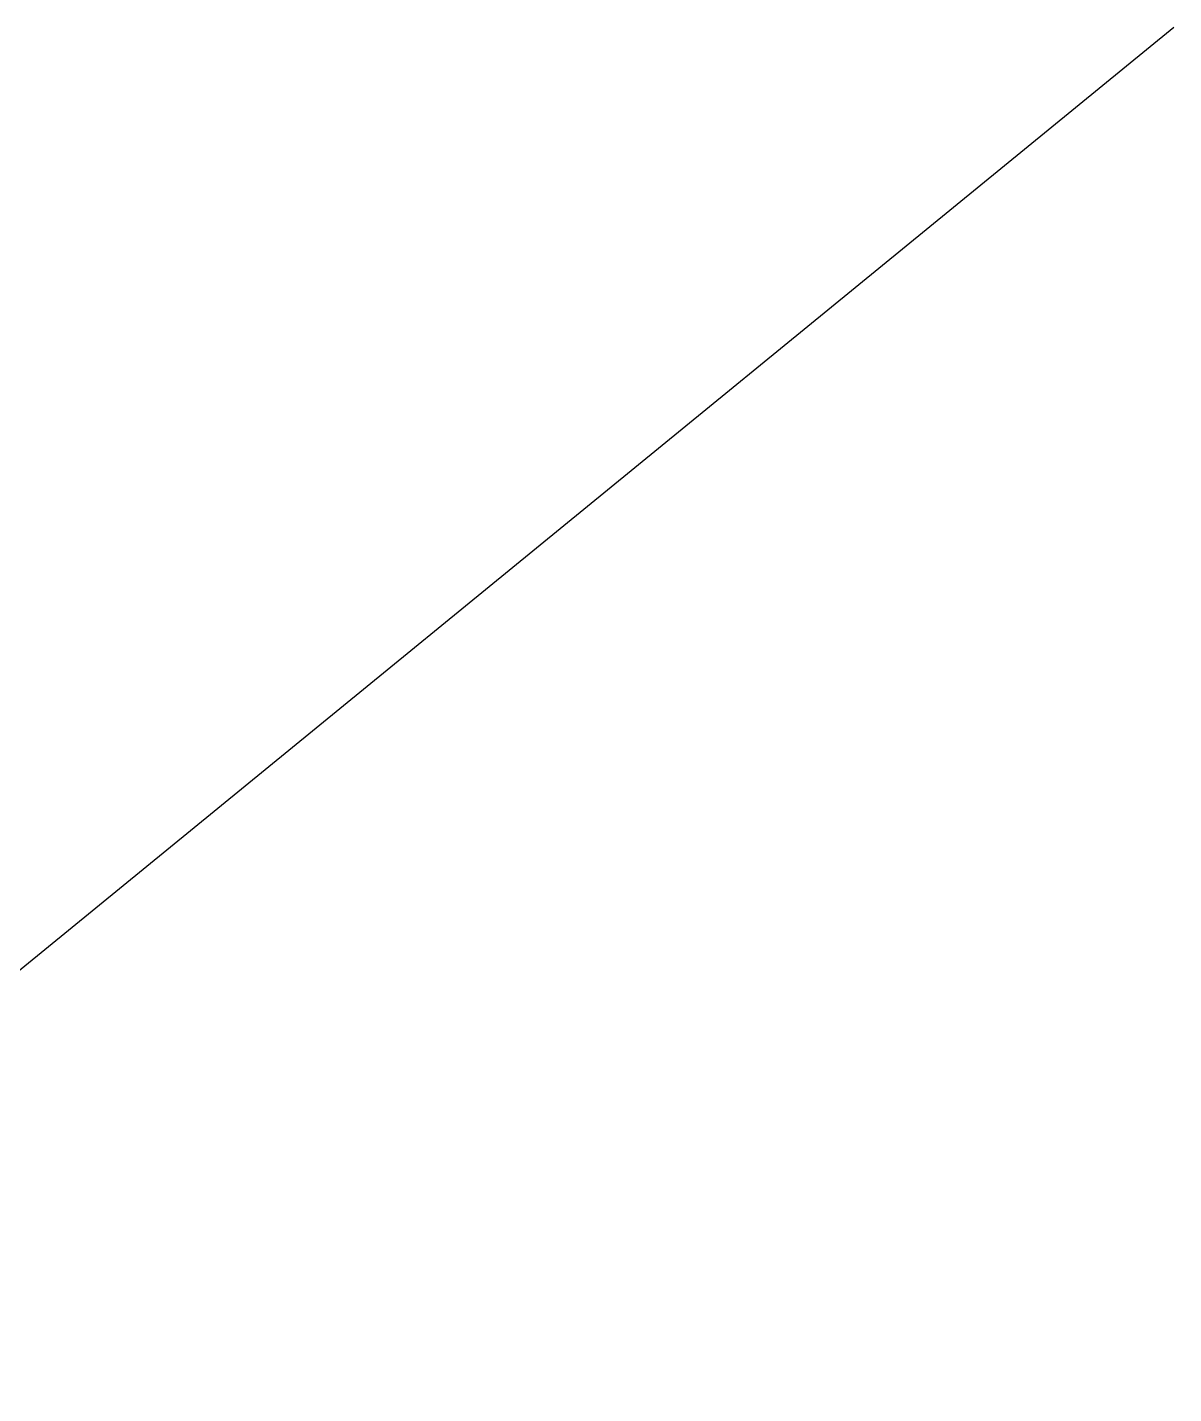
# Model space of a CAD drawing. Header units: millimetres. Extents: x 2 to 8402, y 4 to 5944.
# Drawn here: x 2656.1 to 3040.7, y 4285.1 to 4743.6 of the extents above; entities that cross this region are included whole.
import ezdxf

# ---------------------------------------------------------------- set-up
doc = ezdxf.new("R2010")
doc.units = ezdxf.units.MM
doc.header["$LTSCALE"] = 20
doc.layers.add('A-TITLEBLOCK', color=7, linetype='Continuous', lineweight=15)
doc.dimstyles.new('SLDDIMSTYLE1', dxfattribs={"dimtxt": 0.18, "dimasz": 20.32, "dimexe": 0, "dimexo": 0.0625, "dimgap": 0, "dimtad": 0, "dimtih": 1, "dimtoh": 1, "dimdec": 0, "dimrnd": 1e-09, "dimzin": 0, "dimdsep": 46, "dimtxsty": 'Standard', "dimblk1": 'DOT', "dimblk2": 'DOT', "dimsah": 1, "dimcen": 0.09, "dimadec": 0, "dimazin": 0, "dimtfac": 20.32, "dimtdec": 0, "dimtofl": 0, "dimtmove": 0, "dimatfit": 3, "dimldrblk": 'DOT', "dimfxl": 0, "dimfrac": 2, "dimtolj": 1, "dimtzin": 0, "dimarcsym": 0})

# ---------------------------------------------------------------- blocks, each defined once
blk = doc.blocks.new('_DOT')
at = {"color": 0, "linetype": 'ByBlock', "lineweight": -2}
blk.add_line((-0.5, 0), (-1, 0), dxfattribs=at)
at = {"color": 0, "linetype": 'ByBlock', "const_width": 0.5}
blk.add_lwpolyline([(-0.25, 0, 1), (0.25, 0, 1)], format="xyb", close=True, dxfattribs=at)

msp = doc.modelspace()

# ---------------------------------------------------------------- leaders
at = {"layer": 'A-TITLEBLOCK'}
msp.add_leader([(2491.883, 4295.273), (3040.747, 4743.633)], dimstyle='SLDDIMSTYLE1', dxfattribs=at)

doc.saveas('drawing.dxf')
